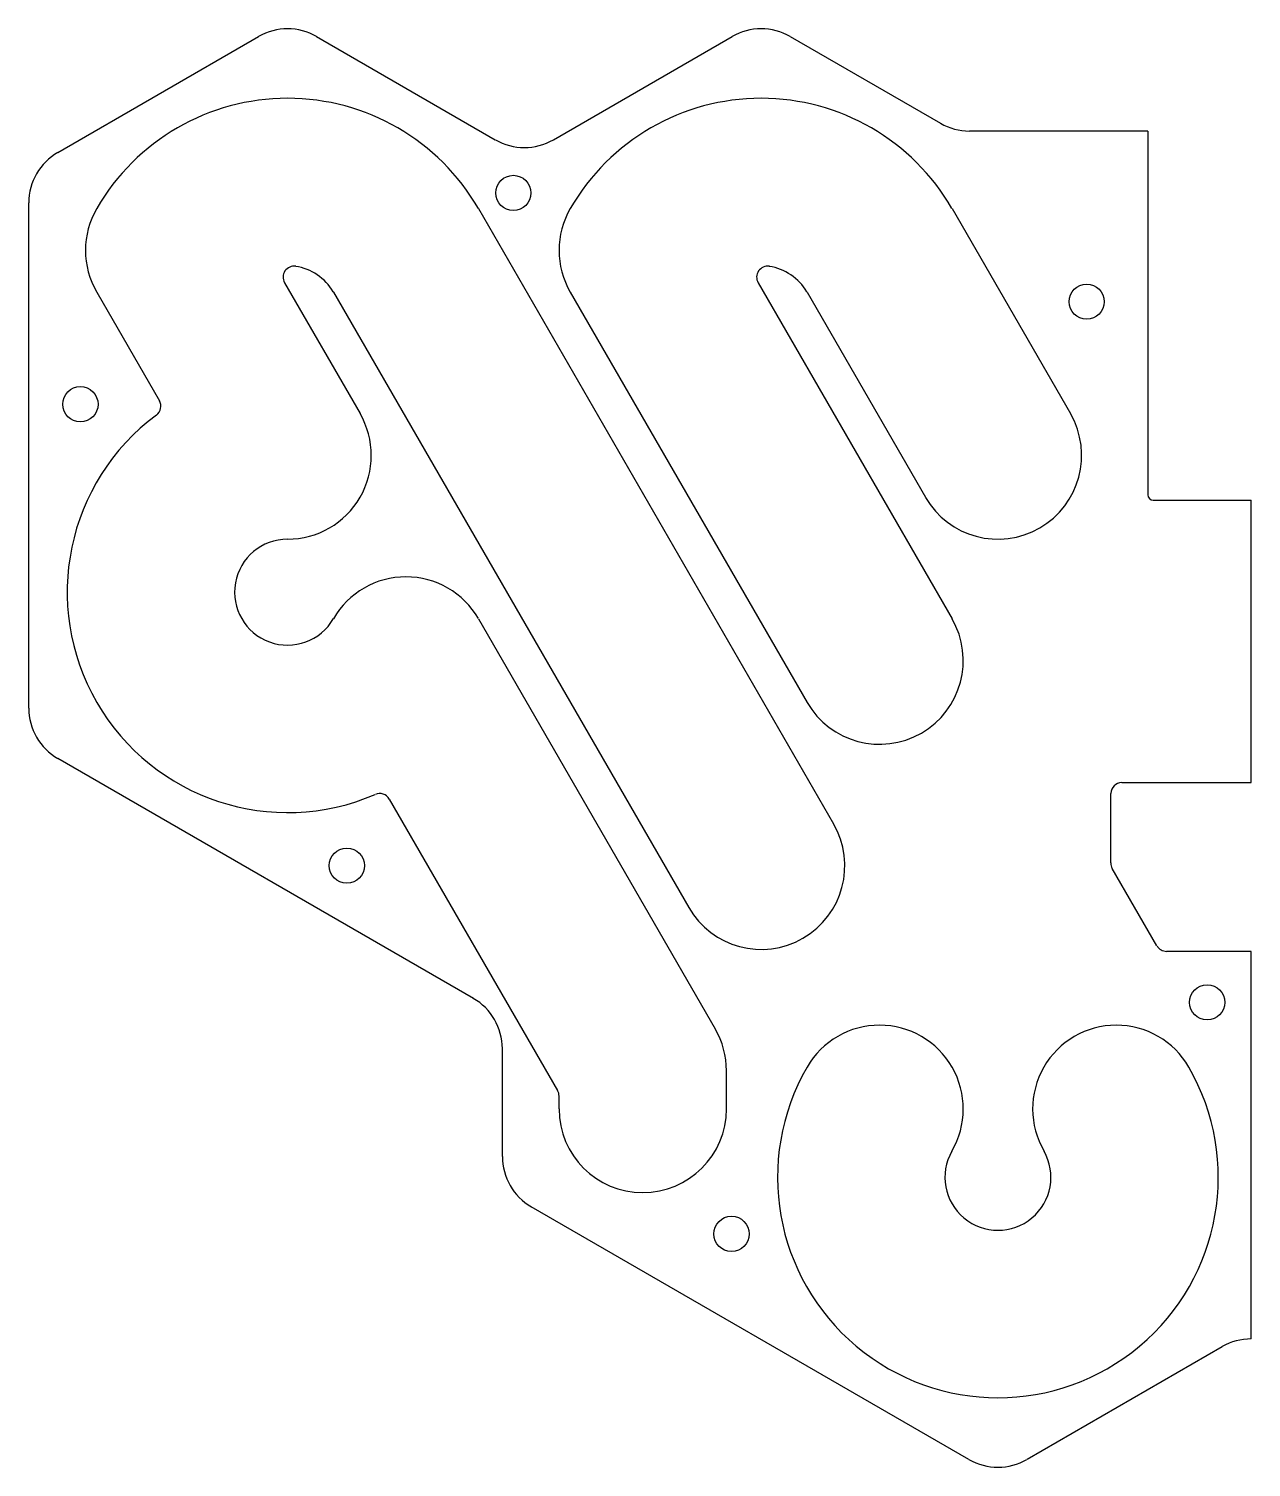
# Model space of a CAD drawing. Header units: millimetres. Extents: x 143 to 254, y -182 to -51.
import ezdxf

# ---------------------------------------------------------------- set-up
doc = ezdxf.new("R2010")
doc.units = ezdxf.units.MM

msp = doc.modelspace()

# ---------------------------------------------------------------- linework, layer by layer
for p, q in [((145.63, -62.26), (163.86, -51.73)), ((169.14, -51.73), (185.36, -61.1)), ((190.64, -61.1), (206.86, -51.73)), ((212.14, -51.73), (225.78, -59.61)), ((244.61, -60.31), (228.41, -60.31)), ((244.61, -60.31), (244.61, -93.33)), ((143, -112.7), (143, -66.82)), ((149.17, -67.34), (149.17, -67.34)), ((183.83, -67.34), (183.83, -67.34)), ((183.83, -67.34), (216.08, -123.2)), ((192.17, -67.34), (192.17, -67.34)), ((226.83, -67.34), (226.83, -67.34)), ((226.83, -67.34), (237.58, -85.96)), ((166.22, -74.08), (173.08, -85.96)), ((209.22, -74.08), (226.83, -104.58)), ((149.17, -74.94), (154.86, -84.79)), ((170.67, -74.94), (202.92, -130.8)), ((192.17, -74.94), (213.67, -112.18)), ((213.67, -74.94), (224.42, -93.56)), ((245.11, -93.83), (254, -93.83)), ((254, -119.45), (254, -93.83)), ((183.83, -104.58), (205.33, -141.82)), ((183.37, -139.05), (145.63, -117.26)), ((242.25, -119.45), (254, -119.45)), ((175.73, -120.95), (191.02, -147.42)), ((241.25, -126.75), (241.25, -120.45)), ((245.44, -134.28), (241.38, -127.25)), ((254, -134.78), (246.31, -134.78)), ((254, -169.96), (254, -134.78)), ((186, -153.4), (186, -143.61)), ((206.35, -149.09), (206.35, -145.62)), ((213.67, -145.28), (213.67, -145.28)), ((248.33, -145.28), (248.33, -145.28)), ((191.15, -149.09), (191.15, -147.92)), ((228.36, -180.91), (188.63, -157.97)), ((251.36, -170.67), (233.64, -180.91))]:
    msp.add_line(p, q)
for centre in [(187, -65.93), (239.06, -75.8), (147.69, -85.11), (171.88, -127), (250, -139.41), (206.81, -160.43)]:
    msp.add_circle(centre, 1.6)
for centre, radius, start, end in [((166.5, -56.3), 5.27, 59.9994, 120.0005), ((209.5, -56.3), 5.27, 59.9994, 120.0006), ((166.5, -77.35), 20.01, 29.9994, 150.0006), ((209.5, -77.35), 20.01, 29.9994, 150.0006), ((228.41, -55.04), 5.27, 239.9994, 270), ((188, -56.54), 5.27, 239.9994, 300.0006), ((148.27, -66.82), 5.27, 120.0005, 180), ((155.75, -71.14), 7.6, 150.0011, 209.9623), ((198.75, -71.14), 7.6, 149.9996, 209.9623), ((167.09, -73.58), 1, 81.1229, 210), ((166.5, -77.35), 4.81, 30.6862, 81.1229), ((210.09, -73.58), 1, 81.1251, 210), ((209.5, -77.35), 4.81, 30.5328, 81.1251), ((177.25, -71.14), 7.6, 209.562, 209.9623), ((220.25, -71.14), 7.6, 209.6621, 209.9623), ((153.99, -85.29), 1, 306.5396, 30), ((166.5, -102.17), 20.01, 126.5396, 293.4588), ((166.5, -89.76), 7.6, 269.9996, 29.9623), ((231, -89.76), 7.6, 210.0377, 29.9623), ((245.11, -93.33), 0.5, 180, 270), ((166.5, -102.17), 4.81, 90.0006, 329.9994), ((177.25, -108.38), 7.6, 30.0377, 149.9964), ((220.25, -108.38), 7.6, 210.0377, 29.9623), ((148.27, -112.7), 5.27, 180, 239.9994), ((242.25, -120.45), 1, 90, 180), ((174.87, -121.45), 1, 30, 113.4588), ((209.5, -127), 7.6, 210.0377, 29.9623), ((242.25, -126.75), 1, 180, 210), ((246.31, -133.78), 1, 210, 270), ((180.73, -143.61), 5.27, 0, 59.9994), ((198.75, -145.62), 7.6, 360.0343, 29.9623), ((220.25, -149.08), 7.6, 329.7237, 510.0026), ((241.75, -149.08), 7.6, 389.9974, 570.2763), ((231, -155.29), 20.01, 150.0006, 389.9994), ((190.15, -147.92), 1, 0, 30), ((198.75, -149.08), 7.6, 180.0377, 359.9623), ((191.27, -153.4), 5.27, 180, 239.9994), ((231, -155.29), 4.81, 150.4347, 389.5653), ((254, -175.23), 5.27, 90, 120.0006), ((231, -176.34), 5.27, 239.9994, 300.0006)]:
    msp.add_arc(centre, radius, start, end)

doc.saveas('drawing.dxf')
